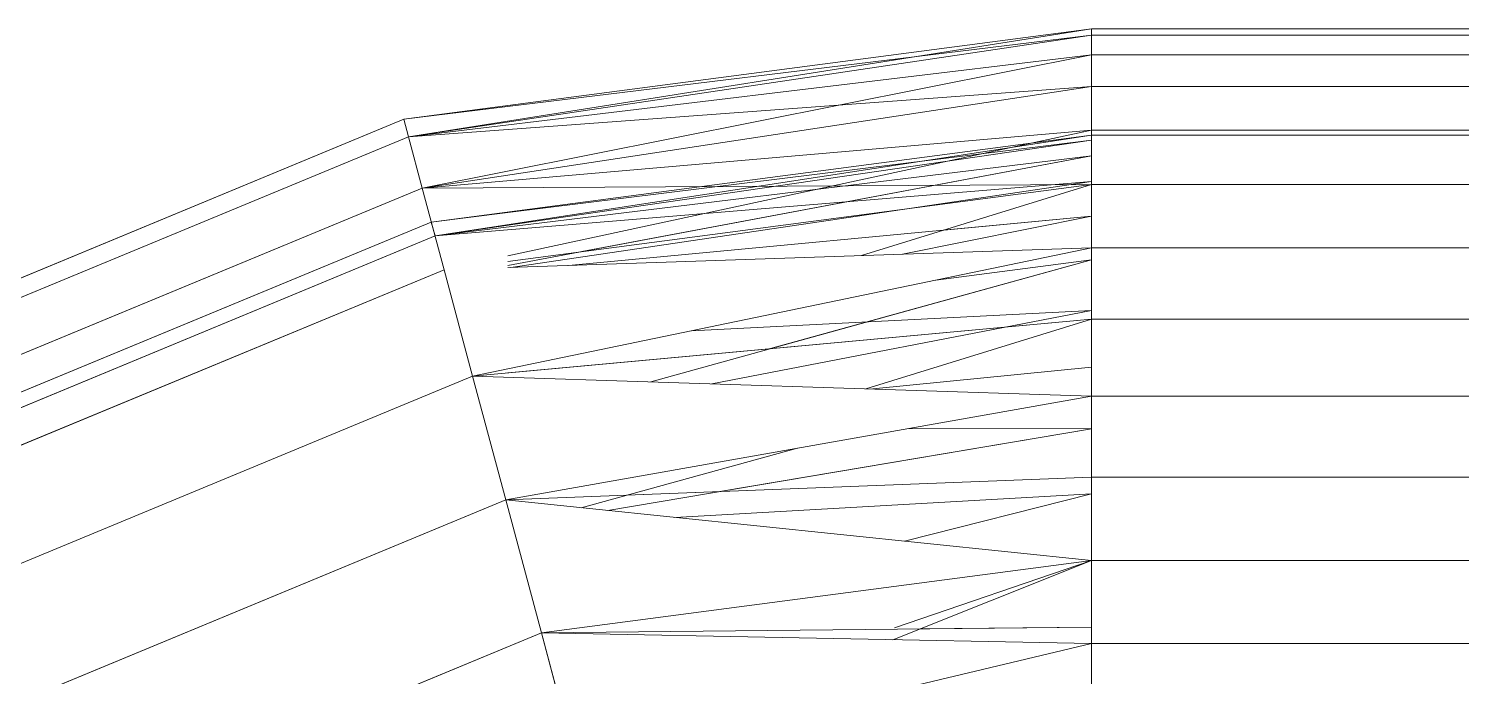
# Model space of a CAD drawing. Header units: centimetres. Extents: x -13689 to 3489, y -437 to 1921.
# Drawn here: x -2954.534 to -2953.186, y 190.691 to 191.3 of the extents above; entities that cross this region are included whole.
import ezdxf

# ---------------------------------------------------------------- set-up
doc = ezdxf.new("R2010")
doc.units = ezdxf.units.CM
doc.layers.add('M-EQPM', color=7, linetype='Continuous', lineweight=9)

# ---------------------------------------------------------------- blocks, each defined once
blk = doc.blocks.new('EQ-05-007 - EQ-05-007_dwg_Agrupar_314-1548995-Sección 3-2')
at = {"layer": 'M-EQPM', "color": 136, "true_color": 0x007f7f}
for p, q in [((-2086.4105, 191.3), (-2087.0575, 191.2148)), ((-2087.0575, 191.2148), (-2086.4105, 191.2938)), ((-2087.0531, 191.1984), (-2086.4105, 191.3)), ((-2087.0531, 191.1984), (-2086.4105, 191.2938)), ((-2086.4105, 191.2938), (-2087.0531, 191.1984)), ((-2087.0531, 191.1984), (-2086.4105, 191.2755)), ((-2087.0531, 191.1984), (-2086.4105, 191.2755)), ((-2086.4105, 191.2755), (-2087.0402, 191.1501)), ((-2086.4105, 191.2455), (-2087.0531, 191.1984)), ((-2087.0402, 191.1501), (-2086.4105, 191.2455)), ((-2087.0402, 191.1501), (-2086.4105, 191.2455)), ((-2087.0575, 191.2148), (-2087.6605, 190.9651)), ((-2087.0531, 191.1984), (-2087.0575, 191.2148)), ((-2087.0575, 191.2148), (-2087.0531, 191.1984)), ((-2087.0531, 191.1984), (-2087.652, 190.9503)), ((-2087.0531, 191.1984), (-2087.652, 190.9503)), ((-2087.0402, 191.1501), (-2087.0531, 191.1984)), ((-2087.0531, 191.1984), (-2087.0402, 191.1501)), ((-2086.4105, 191.2045), (-2087.0402, 191.1501)), ((-2087.0402, 191.1501), (-2086.4105, 191.2045)), ((-2087.0317, 191.1182), (-2086.4105, 191.2)), ((-2087.0281, 191.1051), (-2086.4105, 191.2)), ((-2086.9597, 191.0863), (-2086.4105, 191.2045)), ((-2087.0281, 191.1051), (-2086.4105, 191.1951)), ((-2086.4105, 191.1951), (-2087.0281, 191.1051)), ((-2086.4105, 191.1951), (-2086.9596, 191.1271)), ((-2086.4105, 191.1951), (-2086.9596, 191.1271)), ((-2087.0281, 191.1051), (-2086.4105, 191.1804)), ((-2087.0281, 191.1051), (-2086.4105, 191.1804)), ((-2087.0281, 191.1051), (-2086.4105, 191.1804)), ((-2086.4105, 191.1804), (-2086.8902, 191.0904)), ((-2086.4105, 191.1804), (-2086.8902, 191.0904)), ((-2086.4105, 191.1564), (-2087.0281, 191.1051)), ((-2086.4105, 191.1564), (-2087.0281, 191.1051)), ((-2087.0402, 191.1501), (-2087.627, 190.9071)), ((-2087.0402, 191.1501), (-2087.627, 190.9071)), ((-2087.0402, 191.1501), (-2086.4105, 191.1536)), ((-2087.0196, 191.0734), (-2087.0402, 191.1501)), ((-2087.0402, 191.1501), (-2087.0196, 191.0734)), ((-2087.0317, 191.1182), (-2087.6105, 190.8785)), ((-2086.9597, 191.1271), (-2087.0317, 191.1182)), ((-2087.0281, 191.1051), (-2087.0317, 191.1182)), ((-2087.0317, 191.1182), (-2087.0281, 191.1051)), ((-2086.5885, 191.0879), (-2086.4105, 191.1236)), ((-2086.5885, 191.0879), (-2086.4105, 191.1236)), ((-2086.4105, 191.1236), (-2086.5495, 191.1105)), ((-2086.5495, 191.1105), (-2086.4105, 191.1236)), ((-2086.4105, 191.1236), (-2086.5495, 191.1105)), ((-2086.4105, 191.1236), (-2086.5495, 191.1105)), ((-2086.4105, 191.1236), (-2086.5495, 191.1105)), ((-2087.0281, 191.1051), (-2087.6037, 190.8667)), ((-2087.0281, 191.1051), (-2087.6037, 190.8667)), ((-2086.7124, 190.9992), (-2086.4105, 191.0828)), ((-2086.7124, 190.9992), (-2086.4105, 191.0828)), ((-2086.4105, 191.0828), (-2086.5571, 191.0635)), ((-2086.4105, 191.0828), (-2086.5571, 191.0635)), ((-2086.4105, 191.0828), (-2086.5571, 191.0635)), ((-2086.4105, 191.0828), (-2086.5571, 191.0635)), ((-2086.4105, 191.0828), (-2086.5571, 191.0635)), ((-2086.7869, 191.016), (-2086.4105, 191.0351)), ((-2086.7869, 191.016), (-2086.4105, 191.0351)), ((-2086.7869, 191.016), (-2086.4105, 191.0351)), ((-2086.7603, 190.8647), (-2086.4105, 190.9236)), ((-2086.7603, 190.8647), (-2086.4105, 190.9236)), ((-2086.7603, 190.8647), (-2086.4105, 190.9236)), ((-2086.4105, 190.9236), (-2086.7603, 190.8647)), ((-2086.4105, 190.9236), (-2086.7603, 190.8647)), ((-2086.4105, 190.9236), (-2086.5825, 190.924)), ((-2086.5825, 190.924), (-2086.4105, 190.9236)), ((-2086.5717, 190.7357), (-2086.4105, 190.7374)), ((-2086.4105, 190.7374), (-2086.5717, 190.7357)), ((-2086.4105, 190.7374), (-2086.5717, 190.7357))]:
    blk.add_line(p, q, dxfattribs=at)
at = {"layer": 'M-EQPM', "color": 136, "true_color": 0x007f7f, "flags": 128}
for points in [[(-2086.4105, 191.2938), (-2087.0531, 191.1984), (-2087.652, 190.9503), (-2087.627, 190.9071), (-2088.1309, 190.5204), (-2088.0747, 190.4642)], [(-2086.4105, 191.2938), (-2087.0531, 191.1984), (-2087.0575, 191.2148), (-2086.4105, 191.2938), (-2087.0575, 191.2148), (-2086.4105, 191.3)], [(-2086.4105, 191.3), (-2087.0531, 191.1984), (-2086.4105, 191.3), (-2087.0575, 191.2148), (-2087.0531, 191.1984), (-2086.4105, 191.2938)], [(-2086.4105, 191.2938), (-2087.0531, 191.1984), (-2086.4105, 191.2755)], [(-2086.4105, 191.2455), (-2087.0402, 191.1501), (-2086.4105, 191.2755), (-2087.0402, 191.1501), (-2087.0531, 191.1984), (-2087.652, 190.9503), (-2087.6605, 190.9651), (-2088.1783, 190.5678), (-2088.1662, 190.5557), (-2088.5608, 190.0415), (-2088.5175, 190.0165), (-2088.7606, 189.4297), (-2088.6839, 189.4091)], [(-2088.4487, 189.9768), (-2088.5175, 190.0165), (-2088.1309, 190.5204), (-2088.1662, 190.5557), (-2087.652, 190.9503), (-2087.6605, 190.9651), (-2087.0575, 191.2148), (-2087.0531, 191.1984), (-2086.4105, 191.2755)], [(-2087.5873, 190.8382), (-2087.627, 190.9071), (-2087.0402, 191.1501), (-2087.0531, 191.1984), (-2086.4105, 191.2755)], [(-2086.4105, 191.2755), (-2087.0531, 191.1984), (-2086.4105, 191.2455), (-2087.0402, 191.1501), (-2087.0196, 191.0734)], [(-2086.4105, 191.2045), (-2087.0402, 191.1501), (-2087.627, 190.9071), (-2087.652, 190.9503), (-2088.1662, 190.5557), (-2088.1783, 190.5678), (-2088.5756, 190.05), (-2088.5608, 190.0415), (-2088.8089, 189.4426), (-2088.7606, 189.4297), (-2088.5175, 190.0165), (-2088.5608, 190.0415), (-2088.1662, 190.5557), (-2088.1783, 190.5678), (-2087.6605, 190.9651), (-2087.652, 190.9503), (-2087.0531, 191.1984), (-2087.0402, 191.1501), (-2086.4105, 191.2455)], [(-2087.5873, 190.8382), (-2087.627, 190.9071), (-2087.0402, 191.1501), (-2087.0531, 191.1984), (-2086.4105, 191.2455)], [(-2086.4105, 191.2045), (-2087.0402, 191.1501), (-2086.4105, 191.2455)], [(-2088.4487, 189.9768), (-2088.5175, 190.0165), (-2088.1309, 190.5204), (-2088.1662, 190.5557), (-2087.652, 190.9503), (-2087.6605, 190.9651), (-2087.0575, 191.2148)], [(-2087.0575, 191.2148), (-2087.0531, 191.1984), (-2087.652, 190.9503), (-2087.627, 190.9071), (-2088.1309, 190.5204), (-2088.0747, 190.4642)], [(-2087.0196, 191.0734), (-2087.0402, 191.1501), (-2086.4105, 191.2045)], [(-2087.0196, 191.0734), (-2087.0402, 191.1501), (-2086.4105, 191.2045)], [(-2086.9597, 191.1271), (-2087.0317, 191.1182), (-2086.4105, 191.2)], [(-2086.4105, 191.2), (-2087.0281, 191.1051), (-2086.4105, 191.1951)], [(-2086.4105, 191.1951), (-2087.0281, 191.1051), (-2087.0317, 191.1182), (-2087.6105, 190.8785), (-2087.6037, 190.8667), (-2088.0979, 190.4874), (-2088.1076, 190.4971), (-2088.489, 190), (-2088.4772, 189.9932), (-2088.7156, 189.4176), (-2088.7287, 189.4212), (-2088.489, 190), (-2088.4772, 189.9932), (-2088.0979, 190.4874), (-2088.1076, 190.4971), (-2087.6105, 190.8785), (-2087.6037, 190.8667), (-2087.0281, 191.1051), (-2086.4105, 191.1804)], [(-2088.7287, 189.4212), (-2088.489, 190), (-2088.4772, 189.9932), (-2088.0979, 190.4874), (-2088.1076, 190.4971), (-2087.6105, 190.8785), (-2087.6037, 190.8667), (-2087.0281, 191.1051), (-2086.4105, 191.1951), (-2086.9596, 191.1271)], [(-2086.4105, 191.1951), (-2087.0281, 191.1051), (-2086.4105, 191.1804), (-2086.8902, 191.0904)], [(-2086.4105, 191.1804), (-2087.0281, 191.1051), (-2086.4105, 191.1564)], [(-2087.0196, 191.0734), (-2087.0402, 191.1501), (-2087.627, 190.9071), (-2087.652, 190.9503), (-2088.1662, 190.5557), (-2088.1783, 190.5678), (-2088.5756, 190.05), (-2088.5608, 190.0415), (-2088.8089, 189.4426), (-2088.886, 188.8)], [(-2086.9597, 191.1271), (-2087.0317, 191.1182), (-2087.0281, 191.1051), (-2087.0317, 191.1182), (-2087.6105, 190.8785), (-2087.6037, 190.8667), (-2088.0979, 190.4874), (-2088.1076, 190.4971), (-2088.489, 190), (-2088.4772, 189.9932), (-2088.7156, 189.4176), (-2088.7287, 189.4212)], [(-2086.5495, 191.1105), (-2086.4105, 191.1236), (-2086.5885, 191.0879)], [(-2087.5837, 190.8321), (-2087.6037, 190.8667), (-2087.0281, 191.1051)], [(-2087.5837, 190.8321), (-2087.6037, 190.8667), (-2087.0281, 191.1051)], [(-2086.5571, 191.0635), (-2086.4105, 191.0828), (-2086.7124, 190.9992)], [(-2086.5825, 190.924), (-2086.4105, 190.9236), (-2086.7603, 190.8647)]]:
    blk.add_lwpolyline(points, dxfattribs=at)
for points in [[(-2086.4105, 191.2), (-2087.0317, 191.1182), (-2087.0281, 191.1051)], [(-2086.9597, 191.0863), (-2086.4105, 191.2045)], [(-2086.4105, 191.1536), (-2087.0402, 191.1501)]]:
    blk.add_lwpolyline(points, close=True, dxfattribs=at)
blk = doc.blocks.new('EQ-05-007 - EQ-05-007_dwg_Agrupar_317-1548996-Sección 3-2')
at = {"layer": 'M-EQPM', "color": 136, "true_color": 0x007f7f}
for p, q in [((-2086.4105, 191.3), (-2087.0575, 191.2148)), ((-2086.4105, 191.2938), (-2087.0575, 191.2148)), ((-2086.4105, 191.3), (-2087.0531, 191.1984)), ((-2086.4105, 191.2938), (-2087.0531, 191.1984)), ((-2086.4105, 191.2938), (-2087.0531, 191.1984)), ((-2070.4105, 191.3), (-2086.4105, 191.3)), ((-2086.4105, 191.2938), (-2086.4105, 191.3)), ((-2070.4105, 191.2938), (-2086.4105, 191.2938)), ((-2086.4105, 191.2755), (-2086.4105, 191.2938)), ((-2086.4105, 191.2755), (-2087.0531, 191.1984)), ((-2086.4105, 191.2755), (-2087.0531, 191.1984)), ((-2086.4105, 191.2755), (-2087.0402, 191.1501)), ((-2070.4105, 191.2755), (-2086.4105, 191.2755)), ((-2086.4105, 191.2455), (-2086.4105, 191.2755)), ((-2086.4105, 191.2455), (-2087.0531, 191.1984)), ((-2086.4105, 191.2455), (-2087.0402, 191.1501)), ((-2086.4105, 191.2455), (-2087.0402, 191.1501)), ((-2070.4105, 191.2455), (-2086.4105, 191.2455)), ((-2086.4105, 191.2045), (-2086.4105, 191.2455)), ((-2087.6605, 190.9651), (-2087.0575, 191.2148)), ((-2087.0531, 191.1984), (-2087.0575, 191.2148)), ((-2087.0575, 191.2148), (-2087.0531, 191.1984)), ((-2087.652, 190.9503), (-2087.0531, 191.1984)), ((-2087.0531, 191.1984), (-2087.652, 190.9503)), ((-2087.0402, 191.1501), (-2087.0531, 191.1984)), ((-2087.0531, 191.1984), (-2087.0402, 191.1501)), ((-2086.4105, 191.2045), (-2087.0402, 191.1501)), ((-2086.4105, 191.2045), (-2087.0402, 191.1501)), ((-2086.4105, 191.2), (-2087.0317, 191.1182)), ((-2086.4105, 191.2), (-2087.0281, 191.1051)), ((-2086.4105, 191.2045), (-2086.9597, 191.0863)), ((-2070.4105, 191.2045), (-2086.4105, 191.2045)), ((-2086.4105, 191.1536), (-2086.4105, 191.2045)), ((-2070.4105, 191.2), (-2086.4105, 191.2)), ((-2086.4105, 191.1951), (-2087.0281, 191.1051)), ((-2086.4105, 191.1951), (-2087.0281, 191.1051)), ((-2086.4105, 191.1951), (-2086.9596, 191.1271)), ((-2086.9596, 191.1271), (-2086.4105, 191.1951)), ((-2086.4105, 191.1804), (-2087.0281, 191.1051)), ((-2086.4105, 191.1804), (-2087.0281, 191.1051)), ((-2086.4105, 191.1804), (-2086.9597, 191.0774)), ((-2086.9597, 191.0774), (-2086.4105, 191.1804)), ((-2086.4105, 191.1564), (-2087.0281, 191.1051)), ((-2086.4105, 191.1564), (-2087.0281, 191.1051)), ((-2086.4105, 191.1564), (-2086.9569, 191.0755)), ((-2086.4105, 191.1564), (-2086.9569, 191.0755)), ((-2086.9569, 191.0755), (-2086.4105, 191.1564)), ((-2086.4105, 191.1564), (-2086.9569, 191.0755)), ((-2086.4105, 191.1564), (-2086.9569, 191.0755)), ((-2087.627, 190.9071), (-2087.0402, 191.1501)), ((-2087.627, 190.9071), (-2087.0402, 191.1501)), ((-2086.4105, 191.1536), (-2087.0402, 191.1501)), ((-2087.0196, 191.0734), (-2087.0402, 191.1501)), ((-2087.0402, 191.1501), (-2087.0196, 191.0734)), ((-2086.4105, 191.1536), (-2086.9597, 191.0812)), ((-2086.4105, 191.1536), (-2086.9597, 191.0812)), ((-2086.4105, 191.1536), (-2086.9597, 191.0812)), ((-2086.4105, 191.1536), (-2086.6268, 191.0866)), ((-2086.6268, 191.0866), (-2086.4105, 191.1536)), ((-2070.4105, 191.1536), (-2086.4105, 191.1536)), ((-2086.4105, 191.0939), (-2086.4105, 191.1536)), ((-2087.6105, 190.8785), (-2087.0317, 191.1182)), ((-2086.9597, 191.1271), (-2087.0317, 191.1182)), ((-2087.0281, 191.1051), (-2087.0317, 191.1182)), ((-2087.0317, 191.1182), (-2087.0281, 191.1051)), ((-2086.4105, 191.1236), (-2086.9025, 191.0773)), ((-2086.4105, 191.1236), (-2086.9025, 191.0773)), ((-2086.9025, 191.0773), (-2086.4105, 191.1236)), ((-2086.4105, 191.1236), (-2086.9025, 191.0773)), ((-2086.9025, 191.0773), (-2086.4105, 191.1236)), ((-2086.4105, 191.1236), (-2086.5885, 191.0879)), ((-2086.4105, 191.1236), (-2086.5885, 191.0879)), ((-2087.6037, 190.8667), (-2087.0281, 191.1051)), ((-2087.0281, 191.1051), (-2087.6037, 190.8667)), ((-2086.4105, 191.0939), (-2086.9928, 190.9733)), ((-2086.4105, 191.0939), (-2086.9597, 191.0754)), ((-2070.4105, 191.0939), (-2086.4105, 191.0939)), ((-2086.4105, 191.027), (-2086.4105, 191.0939)), ((-2086.4105, 191.0828), (-2086.8252, 190.9679)), ((-2086.8252, 190.9679), (-2086.4105, 191.0828)), ((-2086.4105, 191.0828), (-2086.5571, 191.0635)), ((-2086.4105, 191.0828), (-2086.5571, 191.0635)), ((-2086.5571, 191.0635), (-2086.4105, 191.0828)), ((-2086.5571, 191.0635), (-2086.4105, 191.0828)), ((-2086.5571, 191.0635), (-2086.4105, 191.0828)), ((-2087.5873, 190.8382), (-2087.0196, 191.0734)), ((-2086.9928, 190.9733), (-2087.0196, 191.0734)), ((-2086.4105, 191.0351), (-2086.7869, 191.016)), ((-2086.4105, 191.0351), (-2086.7869, 191.016)), ((-2086.4105, 191.0351), (-2086.7677, 190.9661)), ((-2086.4105, 191.0351), (-2086.7677, 190.9661)), ((-2086.7677, 190.9661), (-2086.4105, 191.0351)), ((-2086.4105, 191.0351), (-2086.7677, 190.9661)), ((-2086.4105, 191.0351), (-2086.7677, 190.9661)), ((-2086.4105, 191.027), (-2086.9928, 190.9733)), ((-2086.4105, 191.027), (-2086.9597, 190.9764)), ((-2086.9597, 190.9764), (-2086.4105, 191.027)), ((-2086.4105, 191.027), (-2086.623, 190.9614)), ((-2086.623, 190.9614), (-2086.4105, 191.027)), ((-2070.4105, 191.027), (-2086.4105, 191.027)), ((-2086.4105, 190.9545), (-2086.4105, 191.027)), ((-2086.4105, 190.9816), (-2086.6162, 190.9612)), ((-2086.4105, 190.9816), (-2086.6162, 190.9612)), ((-2086.4105, 190.9816), (-2086.6162, 190.9612)), ((-2086.6162, 190.9612), (-2086.4105, 190.9816)), ((-2086.6162, 190.9612), (-2086.4105, 190.9816)), ((-2086.4105, 190.9816), (-2086.6162, 190.9612)), ((-2087.5355, 190.7486), (-2086.9928, 190.9733)), ((-2086.9928, 190.9733), (-2087.5355, 190.7486)), ((-2086.9928, 190.9733), (-2087.5355, 190.7486)), ((-2086.4105, 190.9545), (-2086.9928, 190.9733)), ((-2086.9616, 190.8569), (-2086.9928, 190.9733)), ((-2086.9616, 190.8569), (-2086.9928, 190.9733)), ((-2086.4105, 190.9545), (-2086.9616, 190.8569)), ((-2070.4105, 190.9545), (-2086.4105, 190.9545)), ((-2086.4105, 190.8782), (-2086.4105, 190.9545)), ((-2086.4105, 190.9236), (-2086.8655, 190.8469)), ((-2086.4105, 190.9236), (-2086.8655, 190.8469)), ((-2086.8655, 190.8469), (-2086.4105, 190.9236)), ((-2086.4105, 190.9236), (-2086.8655, 190.8469)), ((-2086.4105, 190.9236), (-2086.8655, 190.8469)), ((-2086.4105, 190.9236), (-2086.5825, 190.924)), ((-2086.5825, 190.924), (-2086.4105, 190.9236)), ((-2086.6873, 190.9055), (-2086.8907, 190.8495)), ((-2086.8907, 190.8495), (-2086.6873, 190.9055)), ((-2086.8907, 190.8495), (-2086.6873, 190.9055)), ((-2086.4105, 190.8782), (-2086.9616, 190.8569)), ((-2086.4105, 190.8782), (-2086.848, 190.8613)), ((-2086.4105, 190.8782), (-2086.848, 190.8613)), ((-2086.4105, 190.8782), (-2086.848, 190.8613)), ((-2070.4105, 190.8782), (-2086.4105, 190.8782)), ((-2086.4105, 190.8), (-2086.4105, 190.8782)), ((-2086.4105, 190.8626), (-2086.8026, 190.8404)), ((-2086.4105, 190.8626), (-2086.8026, 190.8404)), ((-2086.4105, 190.8626), (-2086.8026, 190.8404)), ((-2086.4105, 190.8626), (-2086.8026, 190.8404)), ((-2086.8026, 190.8404), (-2086.4105, 190.8626)), ((-2086.4105, 190.8626), (-2086.5864, 190.8181)), ((-2086.5864, 190.8181), (-2086.4105, 190.8626)), ((-2087.4752, 190.6441), (-2086.9616, 190.8569)), ((-2086.4105, 190.8), (-2086.9616, 190.8569)), ((-2086.9281, 190.7319), (-2086.9616, 190.8569)), ((-2086.4105, 190.8), (-2086.9281, 190.7319)), ((-2086.4105, 190.8), (-2086.5974, 190.7254)), ((-2086.4105, 190.8), (-2086.5974, 190.7254)), ((-2086.5974, 190.7254), (-2086.4105, 190.8)), ((-2086.4105, 190.8), (-2086.5959, 190.7365)), ((-2086.5959, 190.7365), (-2086.4105, 190.8)), ((-2086.5959, 190.7365), (-2086.4105, 190.8)), ((-2070.4105, 190.8), (-2086.4105, 190.8)), ((-2086.4105, 190.8), (-2086.4105, 190.7218)), ((-2086.4105, 190.7374), (-2086.9281, 190.7319)), ((-2086.4105, 190.7374), (-2086.9281, 190.7319)), ((-2086.4105, 190.7374), (-2086.9281, 190.7319)), ((-2087.4105, 190.5321), (-2086.9281, 190.7319)), ((-2086.4105, 190.7218), (-2086.9281, 190.7319)), ((-2086.8946, 190.6069), (-2086.9281, 190.7319)), ((-2086.4105, 190.7218), (-2086.8946, 190.6069)), ((-2070.4105, 190.7218), (-2086.4105, 190.7218)), ((-2086.4105, 190.6455), (-2086.4105, 190.7218))]:
    blk.add_line(p, q, dxfattribs=at)
at = {"layer": 'M-EQPM', "color": 136, "true_color": 0x007f7f, "flags": 128}
for points in [[(-2068.2372, 189.3823), (-2068.4619, 189.925), (-2068.3723, 189.9768), (-2068.7463, 190.4642), (-2068.6901, 190.5204), (-2069.194, 190.9071), (-2069.169, 190.9503), (-2069.7679, 191.1984), (-2070.4105, 191.2938), (-2070.4105, 191.2755), (-2086.4105, 191.2755), (-2087.0531, 191.1984), (-2087.652, 190.9503), (-2087.6605, 190.9651), (-2088.1783, 190.5678), (-2088.1662, 190.5557), (-2088.5608, 190.0415), (-2088.5175, 190.0165), (-2088.7606, 189.4297), (-2088.6839, 189.4091)], [(-2086.4105, 191.2755), (-2087.0531, 191.1984), (-2086.4105, 191.2938), (-2086.4105, 191.3), (-2070.4105, 191.3)], [(-2070.4105, 191.2938), (-2086.4105, 191.2938), (-2086.4105, 191.2755), (-2086.4105, 191.2455), (-2087.0531, 191.1984), (-2086.4105, 191.2455), (-2087.0402, 191.1501), (-2087.0531, 191.1984), (-2087.0575, 191.2148), (-2087.6605, 190.9651), (-2087.652, 190.9503), (-2088.1662, 190.5557), (-2088.1309, 190.5204), (-2088.5175, 190.0165), (-2088.4487, 189.9768)], [(-2070.4105, 191.3), (-2086.4105, 191.3), (-2087.0575, 191.2148), (-2086.4105, 191.2938), (-2087.0575, 191.2148), (-2087.0531, 191.1984), (-2086.4105, 191.2938), (-2086.4105, 191.2755)], [(-2086.4105, 191.2938), (-2087.0531, 191.1984), (-2087.0575, 191.2148), (-2086.4105, 191.3), (-2087.0531, 191.1984), (-2086.4105, 191.3)], [(-2086.4105, 191.2938), (-2087.0531, 191.1984), (-2086.4105, 191.2755)], [(-2086.9597, 191.0812), (-2086.4105, 191.1536), (-2087.0402, 191.1501), (-2086.4105, 191.1536), (-2086.4105, 191.2045), (-2087.0402, 191.1501), (-2086.4105, 191.2455), (-2086.4105, 191.2755), (-2070.4105, 191.2755), (-2070.4105, 191.2938), (-2086.4105, 191.2938), (-2086.4105, 191.3)], [(-2086.4105, 191.2755), (-2087.0402, 191.1501), (-2087.0531, 191.1984), (-2086.4105, 191.2755), (-2087.0402, 191.1501), (-2087.0196, 191.0734)], [(-2068.4619, 189.925), (-2068.5664, 189.8647), (-2068.3536, 189.3511), (-2068.4786, 189.3176), (-2068.6784, 189.8), (-2068.5664, 189.8647), (-2068.9048, 190.3057), (-2068.8195, 190.391), (-2069.2855, 190.7486), (-2069.2337, 190.8382), (-2069.8014, 191.0734), (-2069.7808, 191.1501), (-2070.4105, 191.2455), (-2069.7679, 191.1984), (-2070.4105, 191.2755), (-2070.4105, 191.2455), (-2086.4105, 191.2455), (-2086.4105, 191.2045), (-2087.0402, 191.1501), (-2087.0196, 191.0734)], [(-2086.4105, 191.2045), (-2086.4105, 191.2455), (-2070.4105, 191.2455), (-2070.4105, 191.2755), (-2069.7679, 191.1984), (-2069.7808, 191.1501), (-2069.194, 190.9071), (-2069.2337, 190.8382), (-2068.7463, 190.4642), (-2068.8195, 190.391)], [(-2086.4105, 191.2455), (-2087.0402, 191.1501), (-2087.627, 190.9071), (-2087.5873, 190.8382)], [(-2086.4105, 191.2455), (-2087.0402, 191.1501), (-2086.4105, 191.2045)], [(-2086.4105, 191.2045), (-2070.4105, 191.2045), (-2070.4105, 191.2455), (-2069.7808, 191.1501), (-2070.4105, 191.2045), (-2070.4105, 191.2455), (-2069.7679, 191.1984), (-2069.7808, 191.1501), (-2069.194, 190.9071), (-2069.2337, 190.8382), (-2068.7463, 190.4642), (-2068.8195, 190.391)], [(-2088.0747, 190.4642), (-2088.1309, 190.5204), (-2087.627, 190.9071), (-2087.652, 190.9503), (-2087.0531, 191.1984), (-2087.0575, 191.2148), (-2087.6605, 190.9651), (-2087.652, 190.9503), (-2088.1662, 190.5557), (-2088.1309, 190.5204), (-2088.5175, 190.0165), (-2088.4487, 189.9768)], [(-2088.815, 188.8), (-2088.7606, 189.4297), (-2088.5175, 190.0165), (-2088.5608, 190.0415), (-2088.1662, 190.5557), (-2088.1783, 190.5678), (-2088.1662, 190.5557), (-2087.652, 190.9503), (-2087.627, 190.9071), (-2087.0402, 191.1501), (-2087.0531, 191.1984), (-2087.652, 190.9503), (-2087.6605, 190.9651), (-2088.1783, 190.5678), (-2088.5756, 190.05), (-2088.5608, 190.0415), (-2088.8089, 189.4426), (-2088.7606, 189.4297), (-2088.856, 188.8)], [(-2086.4105, 191.2), (-2087.0317, 191.1182), (-2087.0281, 191.1051), (-2087.6037, 190.8667), (-2087.6105, 190.8785), (-2088.1076, 190.4971), (-2088.0979, 190.4874), (-2088.4772, 189.9932), (-2088.489, 190), (-2088.7287, 189.4212), (-2088.7156, 189.4176), (-2088.8056, 188.8)], [(-2087.5873, 190.8382), (-2087.627, 190.9071), (-2087.0402, 191.1501), (-2087.0531, 191.1984), (-2087.652, 190.9503), (-2087.627, 190.9071), (-2088.1309, 190.5204), (-2088.0747, 190.4642)], [(-2087.0196, 191.0734), (-2087.0402, 191.1501), (-2086.4105, 191.2045)], [(-2086.4105, 191.2), (-2087.0281, 191.1051), (-2086.4105, 191.1951)], [(-2086.4105, 191.027), (-2086.9928, 190.9733), (-2086.4105, 191.0939), (-2086.4105, 191.1536), (-2070.4105, 191.1536), (-2070.4105, 191.2045), (-2070.4105, 191.1536), (-2086.4105, 191.1536), (-2086.9597, 191.0812)], [(-2069.9633, 191.1082), (-2069.8014, 191.0734), (-2069.7808, 191.1501), (-2070.4105, 191.2045), (-2086.4105, 191.2045), (-2086.4105, 191.1536), (-2086.4105, 191.0939)], [(-2086.4105, 191.1951), (-2087.0281, 191.1051), (-2087.0317, 191.1182), (-2087.6105, 190.8785), (-2087.6037, 190.8667), (-2088.0979, 190.4874), (-2088.1076, 190.4971), (-2088.489, 190), (-2088.4772, 189.9932), (-2088.7156, 189.4176), (-2088.7909, 188.8)], [(-2086.4105, 191.1804), (-2087.0281, 191.1051), (-2086.4105, 191.1951), (-2086.9596, 191.1271)], [(-2086.4105, 191.1804), (-2087.0281, 191.1051), (-2086.4105, 191.1951)], [(-2086.9597, 191.0774), (-2086.4105, 191.1804), (-2087.0281, 191.1051), (-2087.6037, 190.8667), (-2087.5837, 190.8321)], [(-2086.9569, 191.0755), (-2086.4105, 191.1564), (-2087.0281, 191.1051), (-2086.4105, 191.1804)], [(-2088.856, 188.8), (-2088.7606, 189.4297), (-2088.886, 188.8), (-2088.7606, 189.4297), (-2088.8089, 189.4426), (-2088.5608, 190.0415), (-2088.5756, 190.05), (-2088.1783, 190.5678), (-2088.1662, 190.5557), (-2087.652, 190.9503), (-2087.627, 190.9071), (-2087.0402, 191.1501), (-2087.0196, 191.0734), (-2087.5873, 190.8382), (-2087.627, 190.9071), (-2088.1309, 190.5204), (-2088.1662, 190.5557), (-2088.5608, 190.0415), (-2088.5756, 190.05), (-2088.8253, 189.447)], [(-2086.9597, 191.0812), (-2086.4105, 191.1536), (-2086.6268, 191.0866)], [(-2087.0317, 191.1182), (-2087.0281, 191.1051), (-2087.6037, 190.8667), (-2087.6105, 190.8785), (-2088.1076, 190.4971), (-2088.0979, 190.4874), (-2088.4772, 189.9932), (-2088.489, 190), (-2088.7287, 189.4212), (-2088.7156, 189.4176), (-2088.8056, 188.8)], [(-2088.7909, 188.8), (-2088.7156, 189.4176), (-2088.4772, 189.9932), (-2088.489, 190), (-2088.1076, 190.4971), (-2088.0979, 190.4874), (-2087.6037, 190.8667), (-2087.6105, 190.8785), (-2087.0317, 191.1182)], [(-2086.9025, 191.0773), (-2086.4105, 191.1236), (-2086.5885, 191.0879)], [(-2087.0281, 191.1051), (-2087.6037, 190.8667), (-2087.5837, 190.8321)], [(-2087.0196, 191.0734), (-2086.9928, 190.9733), (-2086.4105, 191.0939), (-2086.4105, 191.027)], [(-2086.9616, 190.8569), (-2086.4105, 190.9545), (-2086.9928, 190.9733), (-2086.4105, 190.9545), (-2086.4105, 191.027), (-2086.4105, 191.0939), (-2070.4105, 191.0939), (-2069.8282, 190.9733)], [(-2086.9281, 190.7319), (-2086.9616, 190.8569), (-2086.4105, 190.8782), (-2086.4105, 190.9545), (-2086.4105, 191.027), (-2070.4105, 191.027), (-2070.4105, 191.0939), (-2070.4105, 191.027), (-2086.4105, 191.027), (-2086.9928, 190.9733)], [(-2086.4105, 191.0939), (-2070.4105, 191.0939), (-2069.8282, 190.9733)], [(-2086.8252, 190.9679), (-2086.4105, 191.0828), (-2086.5571, 191.0635)], [(-2088.8253, 189.447), (-2088.5756, 190.05), (-2088.5608, 190.0415), (-2088.1662, 190.5557), (-2088.1309, 190.5204), (-2087.627, 190.9071), (-2087.5873, 190.8382), (-2087.0196, 191.0734), (-2086.9928, 190.9733), (-2086.9616, 190.8569)], [(-2086.7677, 190.9661), (-2086.4105, 191.0351), (-2086.7869, 191.016)], [(-2069.8282, 190.9733), (-2070.4105, 191.027), (-2070.4105, 190.9545), (-2086.4105, 190.9545), (-2086.9616, 190.8569), (-2086.4105, 190.8782), (-2086.4105, 190.8), (-2086.9616, 190.8569), (-2086.4105, 190.8), (-2086.9281, 190.7319)], [(-2086.9597, 190.9764), (-2086.4105, 191.027), (-2086.623, 190.9614)], [(-2070.4105, 190.8782), (-2069.8594, 190.8569), (-2070.4105, 190.9545), (-2070.4105, 190.8782), (-2086.4105, 190.8782), (-2086.4105, 190.9545), (-2070.4105, 190.9545), (-2070.4105, 191.027), (-2069.8282, 190.9733)], [(-2086.5825, 190.924), (-2086.4105, 190.9236), (-2086.8655, 190.8469)], [(-2086.9281, 190.7319), (-2086.8946, 190.6069), (-2086.4105, 190.7218), (-2086.4105, 190.6455), (-2086.8946, 190.6069), (-2086.4105, 190.7218), (-2086.4105, 190.8), (-2086.4105, 190.8782), (-2070.4105, 190.8782), (-2069.8594, 190.8569), (-2069.8929, 190.7319)], [(-2070.4105, 190.8), (-2086.4105, 190.8), (-2070.4105, 190.8)], [(-2086.5864, 190.8181), (-2086.4105, 190.8626), (-2086.8026, 190.8404)], [(-2086.9281, 190.7319), (-2086.9616, 190.8569), (-2087.4752, 190.6441), (-2087.5355, 190.7486), (-2088.0015, 190.391)], [(-2088.0015, 190.391), (-2087.5355, 190.7486), (-2087.4752, 190.6441), (-2086.9616, 190.8569)], [(-2070.4105, 190.7218), (-2086.4105, 190.7218), (-2086.4105, 190.8), (-2086.9281, 190.7319)], [(-2086.8946, 190.6069), (-2086.4105, 190.573), (-2086.8634, 190.4904), (-2086.8946, 190.6069), (-2086.9281, 190.7319), (-2087.4105, 190.5321), (-2087.4752, 190.6441), (-2087.9162, 190.3057), (-2088.0015, 190.391)], [(-2088.0015, 190.391), (-2087.9162, 190.3057), (-2087.4752, 190.6441), (-2087.4105, 190.5321), (-2086.9281, 190.7319)], [(-2070.4105, 190.7218), (-2086.4105, 190.7218), (-2086.4105, 190.6455), (-2086.8946, 190.6069), (-2087.3458, 190.42), (-2087.4105, 190.5321)]]:
    blk.add_lwpolyline(points, dxfattribs=at)
for points in [[(-2086.4105, 191.2), (-2087.0281, 191.1051), (-2087.0317, 191.1182)], [(-2086.9597, 191.0863), (-2086.4105, 191.2045)], [(-2086.9597, 191.1271), (-2087.0317, 191.1182)], [(-2086.9597, 191.0754), (-2086.4105, 191.0939)], [(-2086.9281, 190.7319), (-2086.4105, 190.7218)]]:
    blk.add_lwpolyline(points, close=True, dxfattribs=at)
blk = doc.blocks.new('EQ-05-007 - EQ-05-007_dwg_011_ENZUNCHADOR_dwg-1549000-Sección 3-2')
for name in ['EQ-05-007 - EQ-05-007_dwg_Agrupar_314-1548995-Sección 3-2', 'EQ-05-007 - EQ-05-007_dwg_Agrupar_317-1548996-Sección 3-2']:
    blk.add_blockref(name, (0, 0))
blk = doc.blocks.new('EQ-05-007 - EQ-05-007_dwg-1548992-Sección 3-2')
blk.add_blockref('EQ-05-007 - EQ-05-007_dwg_011_ENZUNCHADOR_dwg-1549000-Sección 3-2', (0, 0))
blk = doc.blocks.new('EQ-05-007 - EQ-05-007-1549005-Sección 3-2')
blk.add_blockref('EQ-05-007 - EQ-05-007_dwg-1548992-Sección 3-2', (0, 0))
blk = doc.blocks.new('PQ_RVR_MEP-01_ZZ_ZZ_MO_T_A_rvt-2-Sección 3-2')
at = {"layer": 'M-EQPM', "lineweight": 9}
blk.add_blockref('EQ-05-007 - EQ-05-007-1549005-Sección 3-2', (0, 0), dxfattribs=at)

msp = doc.modelspace()

# ---------------------------------------------------------------- block references
at = {"lineweight": 5}
msp.add_blockref('PQ_RVR_MEP-01_ZZ_ZZ_MO_T_A_rvt-2-Sección 3-2', (-867.1233, 0), dxfattribs=at)

doc.saveas('drawing.dxf')
